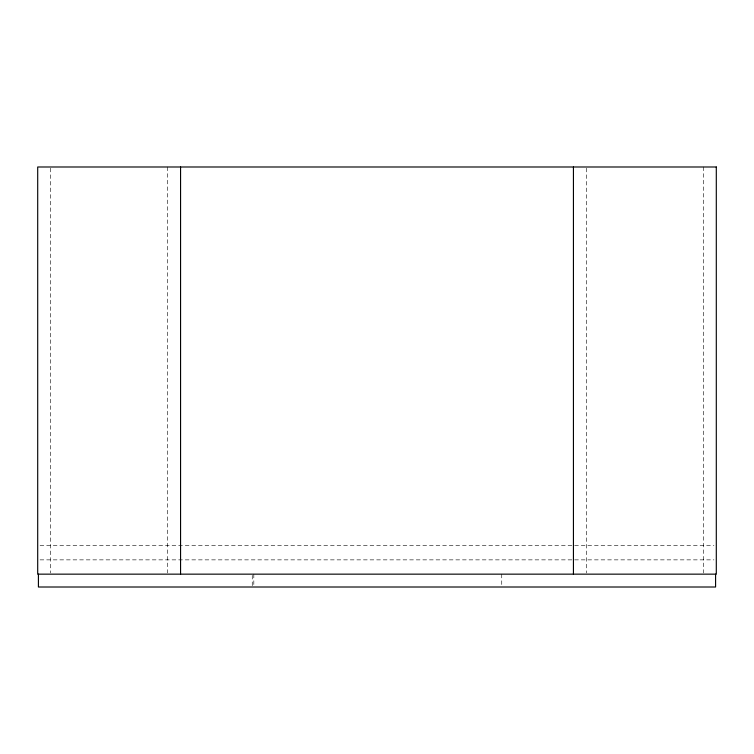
<?xml version="1.0" encoding="UTF-8"?>
<svg xmlns="http://www.w3.org/2000/svg" width="754" height="754" viewBox="0 0 754 754"><rect width="100%" height="100%" fill="white"/><g stroke="black" fill="none" stroke-linecap="round" stroke-linejoin="round"><path stroke-width="0.57" stroke-dasharray="3.77 2.83" d="M40.056 545.576L713.944 545.576M40.056 559.864L713.944 559.864M703.444 166.992L703.444 572.974M586.292 168.17L586.292 572.974M501.74 574.152L501.74 585.839M253.815 574.152L253.815 585.839M252.26 575.321L252.26 585.839M167.708 166.992L167.708 572.974M50.556 168.17L50.556 572.974"/><path stroke-width="1.13" d="M715.584 574.152L715.584 587.008L38.416 587.008L38.416 574.152M573.436 166.992L573.436 574.152M180.564 166.992L180.564 574.152M716.3 166.992L37.7 166.992L37.7 574.152L716.3 574.152L716.3 166.992"/></g></svg>
